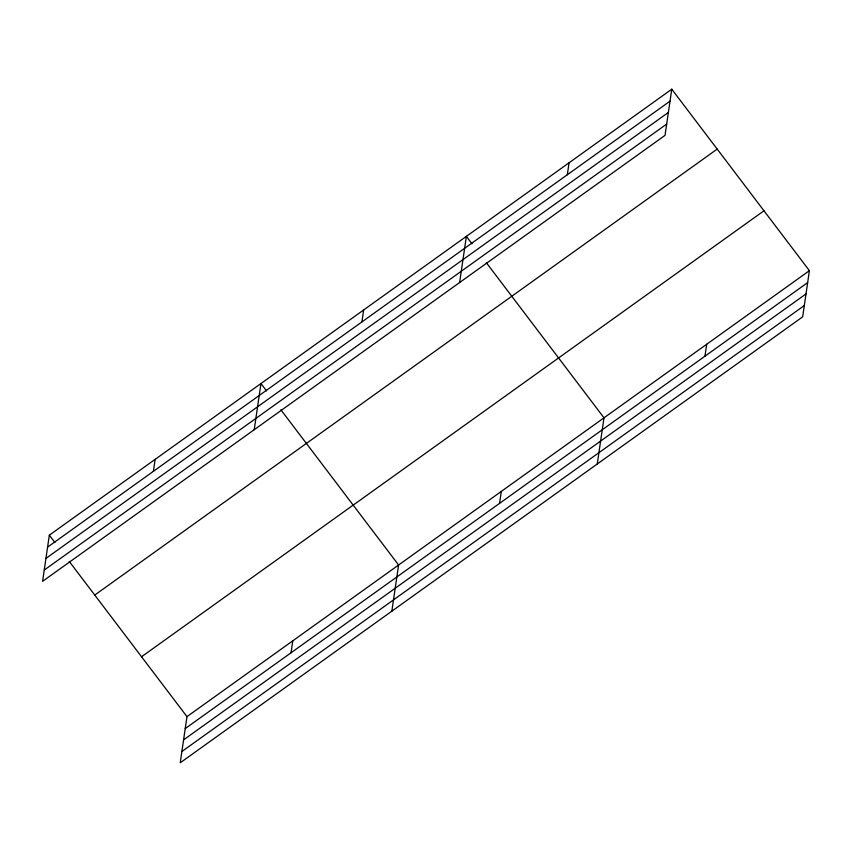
<?xml version="1.0" encoding="UTF-8"?>
<svg xmlns="http://www.w3.org/2000/svg" width="852" height="852" viewBox="0 0 852 852"><rect width="100%" height="100%" fill="white"/><g stroke="black" fill="none" stroke-linecap="round" stroke-linejoin="round"><path stroke-width="1.28" d="M49.331 535.173L42.6 581.33L665.029 135.361L671.77 89.204L49.331 535.173L54.911 542.522M153.403 471.316L155.149 459.356M69.257 561.436L186.971 716.638L180.23 762.796L802.669 316.827L809.4 270.67L671.77 89.204M254.226 429.706L260.957 383.538L266.538 390.898M291.033 652.781L292.779 640.821M361.919 321.918L363.666 309.958M391.856 611.172L398.598 565.004L280.883 409.801M459.633 282.534L466.363 236.377L471.944 243.725M499.549 503.383L501.295 491.423M567.326 174.745L569.061 162.785M597.263 463.999L603.993 417.831L486.29 262.64M704.955 356.211L706.702 344.251M47.595 547.133L670.023 101.164M45.944 558.422L668.373 112.453M44.251 570.052L666.679 124.072M94.753 595.058L717.182 149.089M141.549 656.754L763.978 210.785M186.971 716.638L809.4 270.67M185.225 728.598L807.653 282.619M183.574 739.877L806.013 293.908M181.881 751.507L804.309 305.538"/></g></svg>
